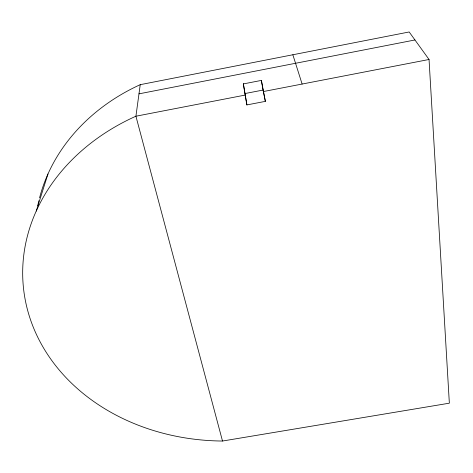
<?xml version="1.0" encoding="UTF-8"?>
<svg xmlns="http://www.w3.org/2000/svg" width="473" height="473" viewBox="0 0 473 473"><rect width="100%" height="100%" fill="white"/><g stroke="black" fill="none" stroke-linecap="round" stroke-linejoin="round"><path stroke-width="0.71" d="M140.233 84.673L135.917 116.216A207.623 172.746 -4.3 0 0 27.564 310.063A207.623 172.746 -4.3 0 0 222.505 441.031L449.35 403.185L429.041 59.486L409.18 31.969L140.233 84.673A192.499 165.059 -4.3 0 0 39.561 197.874M36.25 211.07L47.968 173.993M138.979 93.849L414.951 39.968M243.359 83.91L261.38 80.41L265.365 101.364L246.894 104.923L243.359 83.91L246.894 104.923M245.156 93.518L263.059 90.053L261.38 80.41M245.055 95.097L135.917 116.216L222.505 441.031M263.644 91.496L429.041 59.486M292.852 54.767L302.123 84.052M263.059 90.053L265.365 101.364M37.757 205.696A192.499 165.059 -4.3 0 1 38.857 200.723"/></g></svg>
